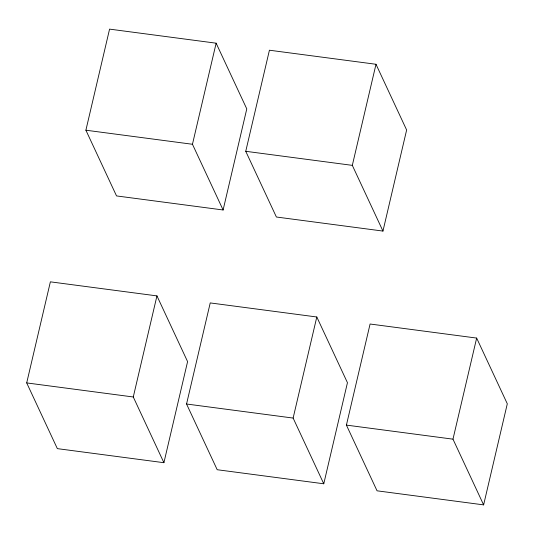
<?xml version="1.0" encoding="UTF-8"?>
<svg xmlns="http://www.w3.org/2000/svg" width="534" height="534" viewBox="0 0 534 534"><rect width="100%" height="100%" fill="white"/><g stroke="black" fill="none" stroke-linecap="round" stroke-linejoin="round"><path stroke-width="0.8" d="M26.7 382.918L50.376 281.839L156.949 295.896L187.588 361.611L163.911 462.698L57.345 448.633L26.7 382.918L133.273 396.982L163.911 462.698M85.894 130.209L109.57 29.123L216.137 43.187L246.781 108.896L223.105 209.982L116.532 195.925L85.894 130.209L192.46 144.267L223.105 209.982M133.273 396.982L156.949 295.896M192.46 144.267L216.137 43.187M186.553 404.011L210.229 302.925L316.802 316.989L347.447 382.698L323.771 483.784L217.198 469.726L186.553 404.011L293.126 418.069L323.771 483.784M245.747 151.302L269.423 50.216L375.996 64.274L406.634 129.989L382.958 231.075L276.392 217.011L245.747 151.302L352.32 165.36L382.958 231.075M293.126 418.069L316.802 316.989M352.32 165.36L375.996 64.274M346.412 425.104L370.089 324.018L476.655 338.075L507.3 403.791L483.624 504.877L377.051 490.813L346.412 425.104L452.979 439.162L483.624 504.877M452.979 439.162L476.655 338.075"/></g></svg>
